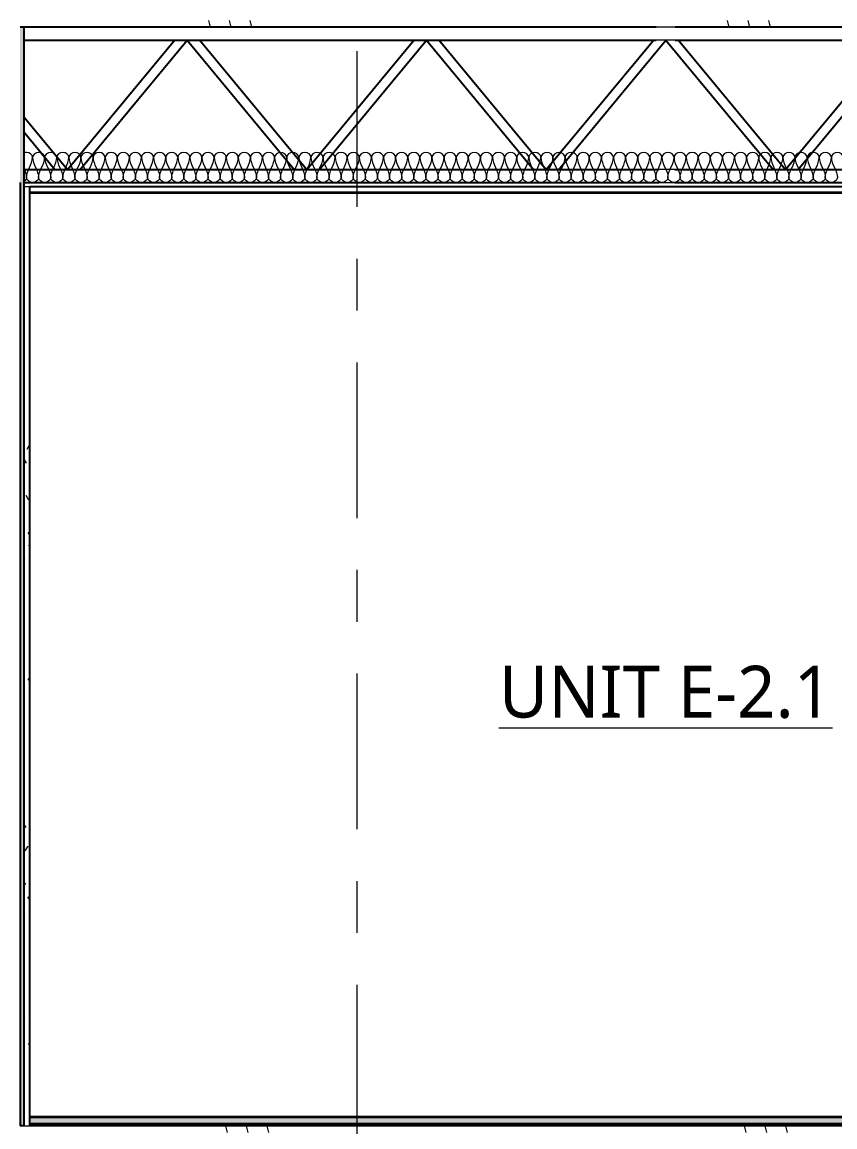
# Model space of a CAD drawing. Header units: inches. Extents: x 6 to 8416, y -388 to 6104.
# Drawn here: x 2265.9 to 2359.9, y 5475.8 to 5603.6 of the extents above; entities that cross this region are included whole.
import ezdxf

# ---------------------------------------------------------------- set-up
doc = ezdxf.new("R2010")
doc.units = ezdxf.units.IN
doc.header["$MEASUREMENT"] = 0
doc.linetypes.add('Center 1_2_', pattern=[42, 24, -6, 6, -6])
doc.linetypes.add('Center 3_8_', pattern=[36, 18, -6, 6, -6])
for name, color, linetype, lineweight in [('A-DETL', 90, 'Continuous', 13), ('A-DETL-GENF', 92, 'Continuous', 13), ('A-FLOR', 192, 'Continuous', 18), ('A-FLOR-LEVL', 51, 'Continuous', 13), ('A-FLOR-MCUT', 51, 'Continuous', 25), ('A-FLOR-PATT', 8, 'Continuous', 35), ('A-ROOM', 32, 'Continuous', 13), ('A-ROOM-IDEN', 2, 'Continuous', 35), ('S-GRID', 1, 'Continuous', 13)]:
    doc.layers.add(name, color=color, linetype=linetype, lineweight=lineweight)
doc.styles.add('Open Sans_2', font='OpenSans-Regular.ttf', dxfattribs={"height": 6})
pattern_1 = [(0, (2370.89, 5497.5), (0, 60), [60, 0, 0, 0]), (284.036, (2411.69, 5509.5), (59.99915, -180.0005), [12.369, -235.017]), (284.036, (2409.29, 5509.5), (59.99915, -180.0005), [12.369, -235.017]), (284.036, (2406.89, 5509.5), (59.99915, -180.0005), [12.369, -235.017]), (284.036, (2375.69, 5521.5), (59.9992, -180.0005), [12.369, -235.017]), (284.036, (2373.29, 5521.5), (59.9992, -180.0005), [12.369, -235.017]), (284.036, (2370.89, 5521.5), (59.9992, -180.0005), [12.369, -235.017]), (284.036, (2393.69, 5533.5), (59.9992, -180.0005), [12.369, -235.017]), (284.036, (2391.29, 5533.5), (59.9992, -180.0005), [12.369, -235.017]), (284.036, (2388.89, 5533.5), (59.9992, -180.0005), [12.369, -235.017]), (284.036, (2411.69, 5545.5), (59.9992, -180.0005), [12.369, -235.017]), (284.036, (2409.29, 5545.5), (59.9992, -180.0005), [12.369, -235.017]), (284.036, (2406.89, 5545.5), (59.9992, -180.0005), [12.369, -235.017]), (284.036, (2375.69, 5557.5), (59.9992, -180.0005), [12.369, -235.017]), (284.036, (2373.29, 5557.5), (59.9992, -180.0005), [12.369, -235.017]), (284.036, (2370.89, 5557.5), (59.9992, -180.0005), [12.369, -235.017]), (0, (2370.89, 5503.5), (0, 60), [60, 0, 0, 0]), (0, (2370.89, 5509.5), (0, 60), [60, 0, 0, 0]), (0, (2370.89, 5515.5), (0, 60), [60, 0, 0, 0]), (0, (2370.89, 5521.5), (0, 60), [60, 0, 0, 0]), (0, (2370.89, 5527.5), (0, 60), [60, 0, 0, 0]), (0, (2370.89, 5533.5), (0, 60), [60, 0, 0, 0]), (0, (2370.89, 5539.5), (0, 60), [60, 0, 0, 0]), (0, (2370.89, 5545.5), (0, 60), [60, 0, 0, 0]), (0, (2370.89, 5551.5), (0, 60), [60, 0, 0, 0])]

# ---------------------------------------------------------------- blocks, each defined once
blk = doc.blocks.new('06 Medium Load Wood Joist-Side-AM - 18_-20155754-WALL SECTION - BACK OF HOUSE')
at = {"layer": 'A-DETL-GENF', "lineweight": 25}
for p, q in [((53.25, 5475.12), (12.79, 5475.12)), ((11.72, 5473.62), (24.14, 5458.62)), ((12.79, 5473.62), (53.25, 5473.62)), ((25.56, 5458.62), (13.14, 5473.62)), ((37.98, 5473.62), (25.56, 5458.62)), ((26.98, 5458.62), (39.41, 5473.62)), ((39.41, 5473.62), (51.83, 5458.62)), ((53.25, 5458.62), (40.83, 5473.62)), ((53.25, 5458.62), (12.76, 5458.62)), ((12.76, 5457.12), (53.25, 5457.12))]:
    blk.add_line(p, q, dxfattribs=at)
blk = doc.blocks.new('06 Medium Load Wood Joist-Side-AM - 18_-20155751-WALL SECTION - BACK OF HOUSE')
at = {"layer": 'A-DETL-GENF', "lineweight": 25}
for p, q in [((10.58, 5475.12), (-29.81, 5475.12)), ((-17.39, 5473.62), (-29.81, 5458.62)), ((-29.81, 5473.62), (10.58, 5473.62)), ((-28.39, 5458.62), (-15.97, 5473.62)), ((-15.97, 5473.62), (-3.55, 5458.62)), ((-2.12, 5458.62), (-14.55, 5473.62)), ((10.3, 5473.62), (-2.12, 5458.62)), ((-0.7, 5458.62), (11.72, 5473.62)), ((10.9, 5458.62), (-29.81, 5458.62)), ((-29.81, 5457.12), (10.9, 5457.12))]:
    blk.add_line(p, q, dxfattribs=at)
blk = doc.blocks.new('06 Medium Load Wood Joist-Side-AM - 18_-V53-WALL SECTION - BACK OF HOUSE')
at = {"layer": 'A-DETL-GENF', "lineweight": 25}
for p, q in [((-66.5, 5475.12), (-70.27, 5475.12)), ((-29.81, 5475.12), (-62.5, 5475.12)), ((-71.34, 5473.62), (-66.5, 5467.78)), ((-70.27, 5473.62), (-66.5, 5473.62)), ((-66.5, 5469.49), (-69.92, 5473.62)), ((-62.5, 5473.62), (-29.81, 5473.62)), ((-45.08, 5473.62), (-57.5, 5458.62)), ((-56.08, 5458.62), (-43.66, 5473.62)), ((-43.66, 5473.62), (-31.23, 5458.62)), ((-29.81, 5458.62), (-42.23, 5473.62)), ((-57.5, 5458.62), (-62.5, 5464.66)), ((-62.5, 5462.95), (-58.92, 5458.62)), ((-66.5, 5458.62), (-70.3, 5458.62)), ((-29.81, 5458.62), (-62.5, 5458.62)), ((-70.3, 5457.12), (-66.5, 5457.12)), ((-62.5, 5457.12), (-29.81, 5457.12))]:
    blk.add_line(p, q, dxfattribs=at)
blk = doc.blocks.new('09 GypsumWallboardTypeX-Section-AM - 5_8_-V83-WALL SECTION - BACK OF HOUSE')
at = {"layer": 'A-DETL-GENF'}
h = blk.add_hatch(dxfattribs=at)
h.set_pattern_fill('FP_25', color=256, style=0, pattern_type=2)
h.set_pattern_definition([(0, (42.242, 5497.5), (7.68, 1.92), [0.6336, -5.126, 0.6336, -5.126, -30.72]), (0, (42.242, 5497.5), (7.68, 1.92), [-11.52, 0.6336, -10.886, 0.6336, -5.126, -13.44]), (0, (42.242, 5497.5), (7.68, 1.92), [-28.8, 0.6336, -3.206, 0.6336, -8.966]), (120, (45.122, 5498.46), (-5.50277, 5.691075), [0.6336, -5.126, 0.6336, -5.126, -30.72]), (120, (45.122, 5498.46), (-5.50277, 5.691075), [-11.52, 0.6336, -10.886, 0.6336, -5.126, -13.44]), (120, (45.122, 5498.46), (-5.50277, 5.691075), [-28.8, 0.6336, -3.206, 0.6336, -8.966]), (240, (46.082, 5502.3), (-2.17723, -7.611075), [0.6336, -5.126, 0.6336, -5.126, -30.72]), (240, (46.082, 5502.3), (-2.17723, -7.611075), [-11.52, 0.6336, -10.886, 0.6336, -5.126, -13.44]), (240, (46.082, 5502.3), (-2.17723, -7.611075), [-28.8, 0.6336, -3.206, 0.6336, -8.966])])
h.paths.add_polyline_path([(-61.875, 5475.875), (-61.875, 5584.5), (-62.5, 5584.5), (-62.5, 5475.875)])
for p, q in [((-61.875, 5584.5), (-62.5, 5584.5)), ((-62.5, 5475.875), (-61.875, 5475.875))]:
    blk.add_line(p, q, dxfattribs=at)
at = {"layer": 'A-DETL-GENF', "lineweight": 25}
blk.add_line((-61.875, 5475.875), (-61.875, 5584.5), dxfattribs=at)
blk = doc.blocks.new('06 Plywood-Wall Sheathing-Section-AM - 1_2_-20171540-WALL SECTION - BACK OF HOUSE')
at = {"layer": 'A-DETL-GENF'}
h = blk.add_hatch(dxfattribs=at)
h.set_pattern_fill('FP_30', color=256, style=0, pattern_type=2)
h.set_pattern_definition([(270, (-63.4, 5730.875), (2, 1e-16), [2, 0, 0, 0]), (270, (-63.4, 5730.875), (2, 1e-16), [-2, 0, 0, 0, 0]), (194.036, (-63, 5729.515), (-6.0000973, -1.9999233), [0.412, -7.834]), (194.036, (-63, 5729.595), (-6.0000973, -1.9999233), [0.412, -7.834]), (194.036, (-63, 5729.675), (-6.0000973, -1.9999233), [0.412, -7.834]), (194.036, (-62.6, 5730.715), (-6.0000973, -1.9999233), [0.412, -7.834]), (194.036, (-62.6, 5730.795), (-6.0000973, -1.9999233), [0.412, -7.834]), (194.036, (-62.6, 5730.875), (-6.0000973, -1.9999233), [0.412, -7.834]), (194.036, (-62.2, 5730.115), (-6.0000973, -1.9999233), [0.412, -7.834]), (194.036, (-62.2, 5730.195), (-6.0000973, -1.9999233), [0.412, -7.834]), (194.036, (-62.2, 5730.275), (-6.0000973, -1.9999233), [0.412, -7.834]), (194.036, (-61.8, 5729.515), (-6.0000973, -1.9999233), [0.412, -7.834]), (194.036, (-61.8, 5729.595), (-6.0000973, -1.9999233), [0.412, -7.834]), (194.036, (-61.8, 5729.675), (-6.0000973, -1.9999233), [0.412, -7.834]), (194.036, (-61.4, 5730.715), (-6.0000973, -1.9999233), [0.412, -7.834]), (194.036, (-61.4, 5730.795), (-6.0000973, -1.9999233), [0.412, -7.834]), (194.036, (-61.4, 5730.875), (-6.0000973, -1.9999233), [0.412, -7.834]), (270, (-63.2, 5730.875), (2, 1e-16), [2, 0, 0, 0]), (270, (-63.2, 5730.875), (2, 1e-16), [-2, 0, 0, 0, 0]), (270, (-63, 5730.875), (2, 1e-16), [2, 0, 0, 0]), (270, (-63, 5730.875), (2, 1e-16), [-2, 0, 0, 0, 0]), (270, (-62.8, 5730.875), (2, 1e-16), [2, 0, 0, 0]), (270, (-62.8, 5730.875), (2, 1e-16), [-2, 0, 0, 0, 0]), (270, (-62.6, 5730.875), (2, 1e-16), [2, 0, 0, 0]), (270, (-62.6, 5730.875), (2, 1e-16), [-2, 0, 0, 0, 0]), (270, (-62.4, 5730.875), (2, 1e-16), [2, 0, 0, 0]), (270, (-62.4, 5730.875), (2, 1e-16), [-2, 0, 0, 0, 0]), (270, (-62.2, 5730.875), (2, 1e-16), [2, 0, 0, 0]), (270, (-62.2, 5730.875), (2, 1e-16), [-2, 0, 0, 0, 0]), (270, (-62, 5730.875), (2, 1e-16), [2, 0, 0, 0]), (270, (-62, 5730.875), (2, 1e-16), [-2, 0, 0, 0, 0]), (270, (-61.8, 5730.875), (2, 1e-16), [2, 0, 0, 0]), (270, (-61.8, 5730.875), (2, 1e-16), [-2, 0, 0, 0, 0]), (270, (-61.6, 5730.875), (2, 1e-16), [2, 0, 0, 0]), (270, (-61.6, 5730.875), (2, 1e-16), [-2, 0, 0, 0, 0])])
h.paths.add_polyline_path([(-62.5, 5603.75), (-62.5, 5730.875), (-63, 5730.875), (-63, 5603.75)])
at = {"layer": 'A-DETL-GENF', "lineweight": 25}
for p, q in [((-62.5, 5730.875), (-63, 5730.875)), ((-62.5, 5603.75), (-62.5, 5730.875)), ((-63, 5712.875), (-63, 5603.75)), ((-62.5, 5603.75), (-63, 5603.75))]:
    blk.add_line(p, q, dxfattribs=at)

msp = doc.modelspace()

# ---------------------------------------------------------------- hatches: boundary and pattern name
at = {"layer": 'A-FLOR-PATT', "lineweight": 13}
h = msp.add_hatch(dxfattribs=at)
h.set_pattern_fill('FP_23', color=256, style=0, pattern_type=2)
h.set_pattern_definition(pattern_1)
h.paths.add_polyline_path([(2381.89750214, 5603), (2388.64750214, 5603), (2388.64750214, 5603.75), (2196.64750214, 5603.75), (2196.64750214, 5603), (2360.12950214, 5603)])
h = msp.add_hatch(dxfattribs=at)
h.set_pattern_fill('FP_21', color=256, style=0, pattern_type=2)
h.set_pattern_definition([(50, (2370.8895, 5497.5), (6.886, -0.6021), [0.72, -7.92]), (355, (2370.8895, 5497.5), (-1.33176, 7.22055), [0.576, -6.336]), (100.451, (2371.4635, 5497.45), (5.55363, 6.6182), [0.6119, -6.731]), (46.184, (2370.8895, 5499.42), (10.24564, -1.58893), [1.08, -11.88]), (96.636, (2371.744, 5499.288), (8.97244, 9.3515), [0.91786, -10.096]), (351.184, (2370.89, 5499.42), (8.9732, 9.3512), [0.864, -9.504]), (21, (2371.8495, 5498.94), (5.73073, -3.865), [0.72, -7.92]), (326, (2371.8495, 5498.94), (2.3358, 6.96088), [0.576, -6.336]), (71.451, (2372.3275, 5498.618), (8.06588, 3.09595), [0.6119, -6.731]), (37.5, (2370.8895, 5497.5), (0.116866, 3.19548), [0.06336, -6.196, 0.06336, -6.369, -6.36]), (37.5, (2370.8895, 5497.5), (0.116866, 3.19548), [-12.691, 0.06336, -6.297]), (7.5, (2370.8895, 5497.5), (2.52543, 3.786025), [0.06336, -3.604, 0.06336, -6.052, -2.424]), (7.5, (2370.8895, 5497.5), (2.52543, 3.786025), [-9.782, 0.06336, -2.361]), (327.5, (2368.7485, 5497.5), (5.12437, -0.216176), [0.06336, -2.337, 0.06336, -7.425, -9.936]), (327.5, (2368.7485, 5497.5), (5.12437, -0.216176), [-9.888, 0.06336, -9.873]), (317.5, (2367.7885, 5497.5), (5.59833, 0.96141), [0.06336, -3.057, 0.06336, -4.909, -7.056]), (317.5, (2367.7885, 5497.5), (5.59833, 0.96141), [-8.093, 0.06336, -6.993])])
h.paths.add_polyline_path([(2383.14750214, 5476.125), (2383.14750214, 5476.875), (2266.77250214, 5476.875), (2266.77250214, 5476.125), (2360.12950214, 5476.125)])
h.paths.add_polyline_path([(2196.64750214, 5476.125), (2261.52250214, 5476.125), (2261.52250214, 5476.875), (2196.64750214, 5476.875)])
h = msp.add_hatch(dxfattribs=at)
h.set_pattern_fill('FP_22', color=256, style=0, pattern_type=2)
h.set_pattern_definition([(0, (2370.8895, 5497.5), (0, 6), []), (90, (2370.8895, 5497.5), (-6, 4e-16), [])])
h.paths.add_polyline_path([(2383.14750214, 5475.875), (2383.14750214, 5476.125), (2266.77250214, 5476.125), (2266.77250214, 5475.875), (2360.12950214, 5475.875)])
h.paths.add_polyline_path([(2196.64750214, 5475.875), (2261.52250214, 5475.875), (2261.52250214, 5476.125), (2196.64750214, 5476.125)])
h = msp.add_hatch(dxfattribs=at)
h.set_pattern_fill('FP_23', color=256, style=0, pattern_type=2)
h.set_pattern_definition(pattern_1)
h.paths.add_polyline_path([(2196.64750214, 5475.125), (2388.64750214, 5475.125), (2388.64750214, 5475.875), (2196.64750214, 5475.875)])

# ---------------------------------------------------------------- linework, layer by layer
at = {"layer": 'A-DETL', "lineweight": 18}
for p, q in [((2341.43635533, 5603), (2339.22338373, 5603)), ((2339.22338373, 5601.5), (2341.43635533, 5601.5)), ((2341.40741361, 5586.5), (2339.55037451, 5586.5)), ((2339.55037451, 5585), (2341.40741361, 5585))]:
    msp.add_line(p, q, dxfattribs=at)
at = {"layer": 'A-DETL'}
msp.add_open_spline([(2267.09750214, 5587.91666667), (2267.09750214, 5588.19165264), (2266.65659305, 5588.58009022), (2266.21568396, 5588.47919734), (2266.13090805, 5588.44357992)], degree=3, knots=[0, 0, 0, 0, 1.4142135624, 1.7815417604, 1.7815417604, 1.7815417604, 1.7815417604], dxfattribs=at)
for points in [[(2268.49750214, 5587.91666667), (2268.49750214, 5588.19165264), (2267.79750214, 5588.80834736), (2267.09750214, 5588.19165264), (2267.09750214, 5587.91666667)], [(2269.89750214, 5587.91666667), (2269.89750214, 5588.19165264), (2269.19750214, 5588.80834736), (2268.49750214, 5588.19165264), (2268.49750214, 5587.91666667)], [(2271.29750214, 5587.91666667), (2271.29750214, 5588.19165264), (2270.59750214, 5588.80834736), (2269.89750214, 5588.19165264), (2269.89750214, 5587.91666667)], [(2272.69750214, 5587.91666667), (2272.69750214, 5588.19165264), (2271.99750214, 5588.80834736), (2271.29750214, 5588.19165264), (2271.29750214, 5587.91666667)], [(2274.09750214, 5587.91666667), (2274.09750214, 5588.19165264), (2273.39750214, 5588.80834736), (2272.69750214, 5588.19165264), (2272.69750214, 5587.91666667)], [(2275.49750214, 5587.91666667), (2275.49750214, 5588.19165264), (2274.79750214, 5588.80834736), (2274.09750214, 5588.19165264), (2274.09750214, 5587.91666667)], [(2276.89750214, 5587.91666667), (2276.89750214, 5588.19165264), (2276.19750214, 5588.80834736), (2275.49750214, 5588.19165264), (2275.49750214, 5587.91666667)], [(2278.29750214, 5587.91666667), (2278.29750214, 5588.19165264), (2277.59750214, 5588.80834736), (2276.89750214, 5588.19165264), (2276.89750214, 5587.91666667)], [(2279.69750214, 5587.91666667), (2279.69750214, 5588.19165264), (2278.99750214, 5588.80834736), (2278.29750214, 5588.19165264), (2278.29750214, 5587.91666667)], [(2281.09750214, 5587.91666667), (2281.09750214, 5588.19165264), (2280.39750214, 5588.80834736), (2279.69750214, 5588.19165264), (2279.69750214, 5587.91666667)], [(2282.49750214, 5587.91666667), (2282.49750214, 5588.19165264), (2281.79750214, 5588.80834736), (2281.09750214, 5588.19165264), (2281.09750214, 5587.91666667)], [(2283.89750214, 5587.91666667), (2283.89750214, 5588.19165264), (2283.19750214, 5588.80834736), (2282.49750214, 5588.19165264), (2282.49750214, 5587.91666667)], [(2285.29750214, 5587.91666667), (2285.29750214, 5588.19165264), (2284.59750214, 5588.80834736), (2283.89750214, 5588.19165264), (2283.89750214, 5587.91666667)], [(2286.69750214, 5587.91666667), (2286.69750214, 5588.19165264), (2285.99750214, 5588.80834736), (2285.29750214, 5588.19165264), (2285.29750214, 5587.91666667)], [(2288.09750214, 5587.91666667), (2288.09750214, 5588.19165264), (2287.39750214, 5588.80834736), (2286.69750214, 5588.19165264), (2286.69750214, 5587.91666667)], [(2289.49750214, 5587.91666667), (2289.49750214, 5588.19165264), (2288.79750214, 5588.80834736), (2288.09750214, 5588.19165264), (2288.09750214, 5587.91666667)], [(2290.89750214, 5587.91666667), (2290.89750214, 5588.19165264), (2290.19750214, 5588.80834736), (2289.49750214, 5588.19165264), (2289.49750214, 5587.91666667)], [(2292.29750214, 5587.91666667), (2292.29750214, 5588.19165264), (2291.59750214, 5588.80834736), (2290.89750214, 5588.19165264), (2290.89750214, 5587.91666667)], [(2293.69750214, 5587.91666667), (2293.69750214, 5588.19165264), (2292.99750214, 5588.80834736), (2292.29750214, 5588.19165264), (2292.29750214, 5587.91666667)], [(2295.09750214, 5587.91666667), (2295.09750214, 5588.19165264), (2294.39750214, 5588.80834736), (2293.69750214, 5588.19165264), (2293.69750214, 5587.91666667)], [(2296.49750214, 5587.91666667), (2296.49750214, 5588.19165264), (2295.79750214, 5588.80834736), (2295.09750214, 5588.19165264), (2295.09750214, 5587.91666667)], [(2297.89750214, 5587.91666667), (2297.89750214, 5588.19165264), (2297.19750214, 5588.80834736), (2296.49750214, 5588.19165264), (2296.49750214, 5587.91666667)], [(2299.29750214, 5587.91666667), (2299.29750214, 5588.19165264), (2298.59750214, 5588.80834736), (2297.89750214, 5588.19165264), (2297.89750214, 5587.91666667)], [(2300.69750214, 5587.91666667), (2300.69750214, 5588.19165264), (2299.99750214, 5588.80834736), (2299.29750214, 5588.19165264), (2299.29750214, 5587.91666667)], [(2302.09750214, 5587.91666667), (2302.09750214, 5588.19165264), (2301.39750214, 5588.80834736), (2300.69750214, 5588.19165264), (2300.69750214, 5587.91666667)], [(2303.49750214, 5587.91666667), (2303.49750214, 5588.19165264), (2302.79750214, 5588.80834736), (2302.09750214, 5588.19165264), (2302.09750214, 5587.91666667)], [(2304.89750214, 5587.91666667), (2304.89750214, 5588.19165264), (2304.19750214, 5588.80834736), (2303.49750214, 5588.19165264), (2303.49750214, 5587.91666667)], [(2306.29750214, 5587.91666667), (2306.29750214, 5588.19165264), (2305.59750214, 5588.80834736), (2304.89750214, 5588.19165264), (2304.89750214, 5587.91666667)], [(2307.69750214, 5587.91666667), (2307.69750214, 5588.19165264), (2306.99750214, 5588.80834736), (2306.29750214, 5588.19165264), (2306.29750214, 5587.91666667)], [(2309.09750214, 5587.91666667), (2309.09750214, 5588.19165264), (2308.39750214, 5588.80834736), (2307.69750214, 5588.19165264), (2307.69750214, 5587.91666667)], [(2310.49750214, 5587.91666667), (2310.49750214, 5588.19165264), (2309.79750214, 5588.80834736), (2309.09750214, 5588.19165264), (2309.09750214, 5587.91666667)], [(2311.89750214, 5587.91666667), (2311.89750214, 5588.19165264), (2311.19750214, 5588.80834736), (2310.49750214, 5588.19165264), (2310.49750214, 5587.91666667)], [(2313.29750214, 5587.91666667), (2313.29750214, 5588.19165264), (2312.59750214, 5588.80834736), (2311.89750214, 5588.19165264), (2311.89750214, 5587.91666667)], [(2314.69750214, 5587.91666667), (2314.69750214, 5588.19165264), (2313.99750214, 5588.80834736), (2313.29750214, 5588.19165264), (2313.29750214, 5587.91666667)], [(2316.09750214, 5587.91666667), (2316.09750214, 5588.19165264), (2315.39750214, 5588.80834736), (2314.69750214, 5588.19165264), (2314.69750214, 5587.91666667)], [(2317.49750214, 5587.91666667), (2317.49750214, 5588.19165264), (2316.79750214, 5588.80834736), (2316.09750214, 5588.19165264), (2316.09750214, 5587.91666667)], [(2318.89750214, 5587.91666667), (2318.89750214, 5588.19165264), (2318.19750214, 5588.80834736), (2317.49750214, 5588.19165264), (2317.49750214, 5587.91666667)], [(2320.29750214, 5587.91666667), (2320.29750214, 5588.19165264), (2319.59750214, 5588.80834736), (2318.89750214, 5588.19165264), (2318.89750214, 5587.91666667)], [(2321.69750214, 5587.91666667), (2321.69750214, 5588.19165264), (2320.99750214, 5588.80834736), (2320.29750214, 5588.19165264), (2320.29750214, 5587.91666667)], [(2323.09750214, 5587.91666667), (2323.09750214, 5588.19165264), (2322.39750214, 5588.80834736), (2321.69750214, 5588.19165264), (2321.69750214, 5587.91666667)], [(2324.49750214, 5587.91666667), (2324.49750214, 5588.19165264), (2323.79750214, 5588.80834736), (2323.09750214, 5588.19165264), (2323.09750214, 5587.91666667)], [(2325.89750214, 5587.91666667), (2325.89750214, 5588.19165264), (2325.19750214, 5588.80834736), (2324.49750214, 5588.19165264), (2324.49750214, 5587.91666667)], [(2327.29750214, 5587.91666667), (2327.29750214, 5588.19165264), (2326.59750214, 5588.80834736), (2325.89750214, 5588.19165264), (2325.89750214, 5587.91666667)], [(2328.69750214, 5587.91666667), (2328.69750214, 5588.19165264), (2327.99750214, 5588.80834736), (2327.29750214, 5588.19165264), (2327.29750214, 5587.91666667)], [(2330.09750214, 5587.91666667), (2330.09750214, 5588.19165264), (2329.39750214, 5588.80834736), (2328.69750214, 5588.19165264), (2328.69750214, 5587.91666667)], [(2331.49750214, 5587.91666667), (2331.49750214, 5588.19165264), (2330.79750214, 5588.80834736), (2330.09750214, 5588.19165264), (2330.09750214, 5587.91666667)], [(2332.89750214, 5587.91666667), (2332.89750214, 5588.19165264), (2332.19750214, 5588.80834736), (2331.49750214, 5588.19165264), (2331.49750214, 5587.91666667)], [(2334.29750214, 5587.91666667), (2334.29750214, 5588.19165264), (2333.59750214, 5588.80834736), (2332.89750214, 5588.19165264), (2332.89750214, 5587.91666667)], [(2335.69750214, 5587.91666667), (2335.69750214, 5588.19165264), (2334.99750214, 5588.80834736), (2334.29750214, 5588.19165264), (2334.29750214, 5587.91666667)], [(2337.09750214, 5587.91666667), (2337.09750214, 5588.19165264), (2336.39750214, 5588.80834736), (2335.69750214, 5588.19165264), (2335.69750214, 5587.91666667)], [(2338.49750214, 5587.91666667), (2338.49750214, 5588.19165264), (2337.79750214, 5588.80834736), (2337.09750214, 5588.19165264), (2337.09750214, 5587.91666667)], [(2339.89750214, 5587.91666667), (2339.89750214, 5588.19165264), (2339.19750214, 5588.80834736), (2338.49750214, 5588.19165264), (2338.49750214, 5587.91666667)], [(2341.29750214, 5587.91666667), (2341.29750214, 5588.19165264), (2340.59750214, 5588.80834736), (2339.89750214, 5588.19165264), (2339.89750214, 5587.91666667)], [(2342.69750214, 5587.91666667), (2342.69750214, 5588.19165264), (2341.99750214, 5588.80834736), (2341.29750214, 5588.19165264), (2341.29750214, 5587.91666667)], [(2344.09750214, 5587.91666667), (2344.09750214, 5588.19165264), (2343.39750214, 5588.80834736), (2342.69750214, 5588.19165264), (2342.69750214, 5587.91666667)], [(2345.49750214, 5587.91666667), (2345.49750214, 5588.19165264), (2344.79750214, 5588.80834736), (2344.09750214, 5588.19165264), (2344.09750214, 5587.91666667)], [(2346.89750214, 5587.91666667), (2346.89750214, 5588.19165264), (2346.19750214, 5588.80834736), (2345.49750214, 5588.19165264), (2345.49750214, 5587.91666667)], [(2348.29750214, 5587.91666667), (2348.29750214, 5588.19165264), (2347.59750214, 5588.80834736), (2346.89750214, 5588.19165264), (2346.89750214, 5587.91666667)], [(2349.69750214, 5587.91666667), (2349.69750214, 5588.19165264), (2348.99750214, 5588.80834736), (2348.29750214, 5588.19165264), (2348.29750214, 5587.91666667)], [(2351.09750214, 5587.91666667), (2351.09750214, 5588.19165264), (2350.39750214, 5588.80834736), (2349.69750214, 5588.19165264), (2349.69750214, 5587.91666667)], [(2352.49750214, 5587.91666667), (2352.49750214, 5588.19165264), (2351.79750214, 5588.80834736), (2351.09750214, 5588.19165264), (2351.09750214, 5587.91666667)], [(2353.89750214, 5587.91666667), (2353.89750214, 5588.19165264), (2353.19750214, 5588.80834736), (2352.49750214, 5588.19165264), (2352.49750214, 5587.91666667)], [(2355.29750214, 5587.91666667), (2355.29750214, 5588.19165264), (2354.59750214, 5588.80834736), (2353.89750214, 5588.19165264), (2353.89750214, 5587.91666667)], [(2356.69750214, 5587.91666667), (2356.69750214, 5588.19165264), (2355.99750214, 5588.80834736), (2355.29750214, 5588.19165264), (2355.29750214, 5587.91666667)], [(2358.09750214, 5587.91666667), (2358.09750214, 5588.19165264), (2357.39750214, 5588.80834736), (2356.69750214, 5588.19165264), (2356.69750214, 5587.91666667)], [(2359.49750214, 5587.91666667), (2359.49750214, 5588.19165264), (2358.79750214, 5588.80834736), (2358.09750214, 5588.19165264), (2358.09750214, 5587.91666667)], [(2360.89750214, 5587.91666667), (2360.89750214, 5588.19165264), (2360.19750214, 5588.80834736), (2359.49750214, 5588.19165264), (2359.49750214, 5587.91666667)], [(2266.39750214, 5585.58333333), (2266.39750214, 5586.38504832), (2267.09750214, 5587.11495168), (2267.09750214, 5587.91666667)], [(2267.09750214, 5587.91666667), (2267.09750214, 5587.11495168), (2267.79750214, 5586.38504832), (2267.79750214, 5585.58333333)], [(2267.79750214, 5585.58333333), (2267.79750214, 5586.38504832), (2268.49750214, 5587.11495168), (2268.49750214, 5587.91666667)], [(2268.49750214, 5587.91666667), (2268.49750214, 5587.11495168), (2269.19750214, 5586.38504832), (2269.19750214, 5585.58333333)], [(2269.19750214, 5585.58333333), (2269.19750214, 5586.38504832), (2269.89750214, 5587.11495168), (2269.89750214, 5587.91666667)], [(2269.89750214, 5587.91666667), (2269.89750214, 5587.11495168), (2270.59750214, 5586.38504832), (2270.59750214, 5585.58333333)], [(2270.59750214, 5585.58333333), (2270.59750214, 5586.38504832), (2271.29750214, 5587.11495168), (2271.29750214, 5587.91666667)], [(2271.29750214, 5587.91666667), (2271.29750214, 5587.11495168), (2271.99750214, 5586.38504832), (2271.99750214, 5585.58333333)], [(2271.99750214, 5585.58333333), (2271.99750214, 5586.38504832), (2272.69750214, 5587.11495168), (2272.69750214, 5587.91666667)], [(2272.69750214, 5587.91666667), (2272.69750214, 5587.11495168), (2273.39750214, 5586.38504832), (2273.39750214, 5585.58333333)], [(2273.39750214, 5585.58333333), (2273.39750214, 5586.38504832), (2274.09750214, 5587.11495168), (2274.09750214, 5587.91666667)], [(2274.09750214, 5587.91666667), (2274.09750214, 5587.11495168), (2274.79750214, 5586.38504832), (2274.79750214, 5585.58333333)], [(2274.79750214, 5585.58333333), (2274.79750214, 5586.38504832), (2275.49750214, 5587.11495168), (2275.49750214, 5587.91666667)], [(2275.49750214, 5587.91666667), (2275.49750214, 5587.11495168), (2276.19750214, 5586.38504832), (2276.19750214, 5585.58333333)], [(2276.19750214, 5585.58333333), (2276.19750214, 5586.38504832), (2276.89750214, 5587.11495168), (2276.89750214, 5587.91666667)], [(2276.89750214, 5587.91666667), (2276.89750214, 5587.11495168), (2277.59750214, 5586.38504832), (2277.59750214, 5585.58333333)], [(2277.59750214, 5585.58333333), (2277.59750214, 5586.38504832), (2278.29750214, 5587.11495168), (2278.29750214, 5587.91666667)], [(2278.29750214, 5587.91666667), (2278.29750214, 5587.11495168), (2278.99750214, 5586.38504832), (2278.99750214, 5585.58333333)], [(2278.99750214, 5585.58333333), (2278.99750214, 5586.38504832), (2279.69750214, 5587.11495168), (2279.69750214, 5587.91666667)], [(2279.69750214, 5587.91666667), (2279.69750214, 5587.11495168), (2280.39750214, 5586.38504832), (2280.39750214, 5585.58333333)], [(2280.39750214, 5585.58333333), (2280.39750214, 5586.38504832), (2281.09750214, 5587.11495168), (2281.09750214, 5587.91666667)], [(2281.09750214, 5587.91666667), (2281.09750214, 5587.11495168), (2281.79750214, 5586.38504832), (2281.79750214, 5585.58333333)], [(2281.79750214, 5585.58333333), (2281.79750214, 5586.38504832), (2282.49750214, 5587.11495168), (2282.49750214, 5587.91666667)], [(2282.49750214, 5587.91666667), (2282.49750214, 5587.11495168), (2283.19750214, 5586.38504832), (2283.19750214, 5585.58333333)], [(2283.19750214, 5585.58333333), (2283.19750214, 5586.38504832), (2283.89750214, 5587.11495168), (2283.89750214, 5587.91666667)], [(2283.89750214, 5587.91666667), (2283.89750214, 5587.11495168), (2284.59750214, 5586.38504832), (2284.59750214, 5585.58333333)], [(2284.59750214, 5585.58333333), (2284.59750214, 5586.38504832), (2285.29750214, 5587.11495168), (2285.29750214, 5587.91666667)], [(2285.29750214, 5587.91666667), (2285.29750214, 5587.11495168), (2285.99750214, 5586.38504832), (2285.99750214, 5585.58333333)], [(2285.99750214, 5585.58333333), (2285.99750214, 5586.38504832), (2286.69750214, 5587.11495168), (2286.69750214, 5587.91666667)], [(2286.69750214, 5587.91666667), (2286.69750214, 5587.11495168), (2287.39750214, 5586.38504832), (2287.39750214, 5585.58333333)], [(2287.39750214, 5585.58333333), (2287.39750214, 5586.38504832), (2288.09750214, 5587.11495168), (2288.09750214, 5587.91666667)], [(2288.09750214, 5587.91666667), (2288.09750214, 5587.11495168), (2288.79750214, 5586.38504832), (2288.79750214, 5585.58333333)], [(2288.79750214, 5585.58333333), (2288.79750214, 5586.38504832), (2289.49750214, 5587.11495168), (2289.49750214, 5587.91666667)], [(2289.49750214, 5587.91666667), (2289.49750214, 5587.11495168), (2290.19750214, 5586.38504832), (2290.19750214, 5585.58333333)], [(2290.19750214, 5585.58333333), (2290.19750214, 5586.38504832), (2290.89750214, 5587.11495168), (2290.89750214, 5587.91666667)], [(2290.89750214, 5587.91666667), (2290.89750214, 5587.11495168), (2291.59750214, 5586.38504832), (2291.59750214, 5585.58333333)], [(2291.59750214, 5585.58333333), (2291.59750214, 5586.38504832), (2292.29750214, 5587.11495168), (2292.29750214, 5587.91666667)], [(2292.29750214, 5587.91666667), (2292.29750214, 5587.11495168), (2292.99750214, 5586.38504832), (2292.99750214, 5585.58333333)], [(2292.99750214, 5585.58333333), (2292.99750214, 5586.38504832), (2293.69750214, 5587.11495168), (2293.69750214, 5587.91666667)], [(2293.69750214, 5587.91666667), (2293.69750214, 5587.11495168), (2294.39750214, 5586.38504832), (2294.39750214, 5585.58333333)], [(2294.39750214, 5585.58333333), (2294.39750214, 5586.38504832), (2295.09750214, 5587.11495168), (2295.09750214, 5587.91666667)], [(2295.09750214, 5587.91666667), (2295.09750214, 5587.11495168), (2295.79750214, 5586.38504832), (2295.79750214, 5585.58333333)], [(2295.79750214, 5585.58333333), (2295.79750214, 5586.38504832), (2296.49750214, 5587.11495168), (2296.49750214, 5587.91666667)], [(2296.49750214, 5587.91666667), (2296.49750214, 5587.11495168), (2297.19750214, 5586.38504832), (2297.19750214, 5585.58333333)], [(2297.19750214, 5585.58333333), (2297.19750214, 5586.38504832), (2297.89750214, 5587.11495168), (2297.89750214, 5587.91666667)], [(2297.89750214, 5587.91666667), (2297.89750214, 5587.11495168), (2298.59750214, 5586.38504832), (2298.59750214, 5585.58333333)], [(2298.59750214, 5585.58333333), (2298.59750214, 5586.38504832), (2299.29750214, 5587.11495168), (2299.29750214, 5587.91666667)], [(2299.29750214, 5587.91666667), (2299.29750214, 5587.11495168), (2299.99750214, 5586.38504832), (2299.99750214, 5585.58333333)], [(2299.99750214, 5585.58333333), (2299.99750214, 5586.38504832), (2300.69750214, 5587.11495168), (2300.69750214, 5587.91666667)], [(2300.69750214, 5587.91666667), (2300.69750214, 5587.11495168), (2301.39750214, 5586.38504832), (2301.39750214, 5585.58333333)], [(2301.39750214, 5585.58333333), (2301.39750214, 5586.38504832), (2302.09750214, 5587.11495168), (2302.09750214, 5587.91666667)], [(2302.09750214, 5587.91666667), (2302.09750214, 5587.11495168), (2302.79750214, 5586.38504832), (2302.79750214, 5585.58333333)], [(2302.79750214, 5585.58333333), (2302.79750214, 5586.38504832), (2303.49750214, 5587.11495168), (2303.49750214, 5587.91666667)], [(2303.49750214, 5587.91666667), (2303.49750214, 5587.11495168), (2304.19750214, 5586.38504832), (2304.19750214, 5585.58333333)], [(2304.19750214, 5585.58333333), (2304.19750214, 5586.38504832), (2304.89750214, 5587.11495168), (2304.89750214, 5587.91666667)], [(2304.89750214, 5587.91666667), (2304.89750214, 5587.11495168), (2305.59750214, 5586.38504832), (2305.59750214, 5585.58333333)], [(2305.59750214, 5585.58333333), (2305.59750214, 5586.38504832), (2306.29750214, 5587.11495168), (2306.29750214, 5587.91666667)], [(2306.29750214, 5587.91666667), (2306.29750214, 5587.11495168), (2306.99750214, 5586.38504832), (2306.99750214, 5585.58333333)], [(2306.99750214, 5585.58333333), (2306.99750214, 5586.38504832), (2307.69750214, 5587.11495168), (2307.69750214, 5587.91666667)], [(2307.69750214, 5587.91666667), (2307.69750214, 5587.11495168), (2308.39750214, 5586.38504832), (2308.39750214, 5585.58333333)], [(2308.39750214, 5585.58333333), (2308.39750214, 5586.38504832), (2309.09750214, 5587.11495168), (2309.09750214, 5587.91666667)], [(2309.09750214, 5587.91666667), (2309.09750214, 5587.11495168), (2309.79750214, 5586.38504832), (2309.79750214, 5585.58333333)], [(2309.79750214, 5585.58333333), (2309.79750214, 5586.38504832), (2310.49750214, 5587.11495168), (2310.49750214, 5587.91666667)], [(2310.49750214, 5587.91666667), (2310.49750214, 5587.11495168), (2311.19750214, 5586.38504832), (2311.19750214, 5585.58333333)], [(2311.19750214, 5585.58333333), (2311.19750214, 5586.38504832), (2311.89750214, 5587.11495168), (2311.89750214, 5587.91666667)], [(2311.89750214, 5587.91666667), (2311.89750214, 5587.11495168), (2312.59750214, 5586.38504832), (2312.59750214, 5585.58333333)], [(2312.59750214, 5585.58333333), (2312.59750214, 5586.38504832), (2313.29750214, 5587.11495168), (2313.29750214, 5587.91666667)], [(2313.29750214, 5587.91666667), (2313.29750214, 5587.11495168), (2313.99750214, 5586.38504832), (2313.99750214, 5585.58333333)], [(2313.99750214, 5585.58333333), (2313.99750214, 5586.38504832), (2314.69750214, 5587.11495168), (2314.69750214, 5587.91666667)], [(2314.69750214, 5587.91666667), (2314.69750214, 5587.11495168), (2315.39750214, 5586.38504832), (2315.39750214, 5585.58333333)], [(2315.39750214, 5585.58333333), (2315.39750214, 5586.38504832), (2316.09750214, 5587.11495168), (2316.09750214, 5587.91666667)], [(2316.09750214, 5587.91666667), (2316.09750214, 5587.11495168), (2316.79750214, 5586.38504832), (2316.79750214, 5585.58333333)], [(2316.79750214, 5585.58333333), (2316.79750214, 5586.38504832), (2317.49750214, 5587.11495168), (2317.49750214, 5587.91666667)], [(2317.49750214, 5587.91666667), (2317.49750214, 5587.11495168), (2318.19750214, 5586.38504832), (2318.19750214, 5585.58333333)], [(2318.19750214, 5585.58333333), (2318.19750214, 5586.38504832), (2318.89750214, 5587.11495168), (2318.89750214, 5587.91666667)], [(2318.89750214, 5587.91666667), (2318.89750214, 5587.11495168), (2319.59750214, 5586.38504832), (2319.59750214, 5585.58333333)], [(2319.59750214, 5585.58333333), (2319.59750214, 5586.38504832), (2320.29750214, 5587.11495168), (2320.29750214, 5587.91666667)], [(2320.29750214, 5587.91666667), (2320.29750214, 5587.11495168), (2320.99750214, 5586.38504832), (2320.99750214, 5585.58333333)], [(2320.99750214, 5585.58333333), (2320.99750214, 5586.38504832), (2321.69750214, 5587.11495168), (2321.69750214, 5587.91666667)], [(2321.69750214, 5587.91666667), (2321.69750214, 5587.11495168), (2322.39750214, 5586.38504832), (2322.39750214, 5585.58333333)], [(2322.39750214, 5585.58333333), (2322.39750214, 5586.38504832), (2323.09750214, 5587.11495168), (2323.09750214, 5587.91666667)], [(2323.09750214, 5587.91666667), (2323.09750214, 5587.11495168), (2323.79750214, 5586.38504832), (2323.79750214, 5585.58333333)], [(2323.79750214, 5585.58333333), (2323.79750214, 5586.38504832), (2324.49750214, 5587.11495168), (2324.49750214, 5587.91666667)], [(2324.49750214, 5587.91666667), (2324.49750214, 5587.11495168), (2325.19750214, 5586.38504832), (2325.19750214, 5585.58333333)], [(2325.19750214, 5585.58333333), (2325.19750214, 5586.38504832), (2325.89750214, 5587.11495168), (2325.89750214, 5587.91666667)], [(2325.89750214, 5587.91666667), (2325.89750214, 5587.11495168), (2326.59750214, 5586.38504832), (2326.59750214, 5585.58333333)], [(2326.59750214, 5585.58333333), (2326.59750214, 5586.38504832), (2327.29750214, 5587.11495168), (2327.29750214, 5587.91666667)], [(2327.29750214, 5587.91666667), (2327.29750214, 5587.11495168), (2327.99750214, 5586.38504832), (2327.99750214, 5585.58333333)], [(2327.99750214, 5585.58333333), (2327.99750214, 5586.38504832), (2328.69750214, 5587.11495168), (2328.69750214, 5587.91666667)], [(2328.69750214, 5587.91666667), (2328.69750214, 5587.11495168), (2329.39750214, 5586.38504832), (2329.39750214, 5585.58333333)], [(2329.39750214, 5585.58333333), (2329.39750214, 5586.38504832), (2330.09750214, 5587.11495168), (2330.09750214, 5587.91666667)], [(2330.09750214, 5587.91666667), (2330.09750214, 5587.11495168), (2330.79750214, 5586.38504832), (2330.79750214, 5585.58333333)], [(2330.79750214, 5585.58333333), (2330.79750214, 5586.38504832), (2331.49750214, 5587.11495168), (2331.49750214, 5587.91666667)], [(2331.49750214, 5587.91666667), (2331.49750214, 5587.11495168), (2332.19750214, 5586.38504832), (2332.19750214, 5585.58333333)], [(2332.19750214, 5585.58333333), (2332.19750214, 5586.38504832), (2332.89750214, 5587.11495168), (2332.89750214, 5587.91666667)], [(2332.89750214, 5587.91666667), (2332.89750214, 5587.11495168), (2333.59750214, 5586.38504832), (2333.59750214, 5585.58333333)], [(2333.59750214, 5585.58333333), (2333.59750214, 5586.38504832), (2334.29750214, 5587.11495168), (2334.29750214, 5587.91666667)], [(2334.29750214, 5587.91666667), (2334.29750214, 5587.11495168), (2334.99750214, 5586.38504832), (2334.99750214, 5585.58333333)], [(2334.99750214, 5585.58333333), (2334.99750214, 5586.38504832), (2335.69750214, 5587.11495168), (2335.69750214, 5587.91666667)], [(2335.69750214, 5587.91666667), (2335.69750214, 5587.11495168), (2336.39750214, 5586.38504832), (2336.39750214, 5585.58333333)], [(2336.39750214, 5585.58333333), (2336.39750214, 5586.38504832), (2337.09750214, 5587.11495168), (2337.09750214, 5587.91666667)], [(2337.09750214, 5587.91666667), (2337.09750214, 5587.11495168), (2337.79750214, 5586.38504832), (2337.79750214, 5585.58333333)], [(2337.79750214, 5585.58333333), (2337.79750214, 5586.38504832), (2338.49750214, 5587.11495168), (2338.49750214, 5587.91666667)], [(2338.49750214, 5587.91666667), (2338.49750214, 5587.11495168), (2339.19750214, 5586.38504832), (2339.19750214, 5585.58333333)], [(2339.19750214, 5585.58333333), (2339.19750214, 5586.38504832), (2339.89750214, 5587.11495168), (2339.89750214, 5587.91666667)], [(2339.89750214, 5587.91666667), (2339.89750214, 5587.11495168), (2340.59750214, 5586.38504832), (2340.59750214, 5585.58333333)], [(2340.59750214, 5585.58333333), (2340.59750214, 5586.38504832), (2341.29750214, 5587.11495168), (2341.29750214, 5587.91666667)], [(2341.29750214, 5587.91666667), (2341.29750214, 5587.11495168), (2341.99750214, 5586.38504832), (2341.99750214, 5585.58333333)], [(2341.99750214, 5585.58333333), (2341.99750214, 5586.38504832), (2342.69750214, 5587.11495168), (2342.69750214, 5587.91666667)], [(2342.69750214, 5587.91666667), (2342.69750214, 5587.11495168), (2343.39750214, 5586.38504832), (2343.39750214, 5585.58333333)], [(2343.39750214, 5585.58333333), (2343.39750214, 5586.38504832), (2344.09750214, 5587.11495168), (2344.09750214, 5587.91666667)], [(2344.09750214, 5587.91666667), (2344.09750214, 5587.11495168), (2344.79750214, 5586.38504832), (2344.79750214, 5585.58333333)], [(2344.79750214, 5585.58333333), (2344.79750214, 5586.38504832), (2345.49750214, 5587.11495168), (2345.49750214, 5587.91666667)], [(2345.49750214, 5587.91666667), (2345.49750214, 5587.11495168), (2346.19750214, 5586.38504832), (2346.19750214, 5585.58333333)], [(2346.19750214, 5585.58333333), (2346.19750214, 5586.38504832), (2346.89750214, 5587.11495168), (2346.89750214, 5587.91666667)], [(2346.89750214, 5587.91666667), (2346.89750214, 5587.11495168), (2347.59750214, 5586.38504832), (2347.59750214, 5585.58333333)], [(2347.59750214, 5585.58333333), (2347.59750214, 5586.38504832), (2348.29750214, 5587.11495168), (2348.29750214, 5587.91666667)], [(2348.29750214, 5587.91666667), (2348.29750214, 5587.11495168), (2348.99750214, 5586.38504832), (2348.99750214, 5585.58333333)], [(2348.99750214, 5585.58333333), (2348.99750214, 5586.38504832), (2349.69750214, 5587.11495168), (2349.69750214, 5587.91666667)], [(2349.69750214, 5587.91666667), (2349.69750214, 5587.11495168), (2350.39750214, 5586.38504832), (2350.39750214, 5585.58333333)], [(2350.39750214, 5585.58333333), (2350.39750214, 5586.38504832), (2351.09750214, 5587.11495168), (2351.09750214, 5587.91666667)], [(2351.09750214, 5587.91666667), (2351.09750214, 5587.11495168), (2351.79750214, 5586.38504832), (2351.79750214, 5585.58333333)], [(2351.79750214, 5585.58333333), (2351.79750214, 5586.38504832), (2352.49750214, 5587.11495168), (2352.49750214, 5587.91666667)], [(2352.49750214, 5587.91666667), (2352.49750214, 5587.11495168), (2353.19750214, 5586.38504832), (2353.19750214, 5585.58333333)], [(2353.19750214, 5585.58333333), (2353.19750214, 5586.38504832), (2353.89750214, 5587.11495168), (2353.89750214, 5587.91666667)], [(2353.89750214, 5587.91666667), (2353.89750214, 5587.11495168), (2354.59750214, 5586.38504832), (2354.59750214, 5585.58333333)], [(2354.59750214, 5585.58333333), (2354.59750214, 5586.38504832), (2355.29750214, 5587.11495168), (2355.29750214, 5587.91666667)], [(2355.29750214, 5587.91666667), (2355.29750214, 5587.11495168), (2355.99750214, 5586.38504832), (2355.99750214, 5585.58333333)], [(2355.99750214, 5585.58333333), (2355.99750214, 5586.38504832), (2356.69750214, 5587.11495168), (2356.69750214, 5587.91666667)], [(2356.69750214, 5587.91666667), (2356.69750214, 5587.11495168), (2357.39750214, 5586.38504832), (2357.39750214, 5585.58333333)], [(2357.39750214, 5585.58333333), (2357.39750214, 5586.38504832), (2358.09750214, 5587.11495168), (2358.09750214, 5587.91666667)], [(2358.09750214, 5587.91666667), (2358.09750214, 5587.11495168), (2358.79750214, 5586.38504832), (2358.79750214, 5585.58333333)], [(2358.79750214, 5585.58333333), (2358.79750214, 5586.38504832), (2359.49750214, 5587.11495168), (2359.49750214, 5587.91666667)], [(2359.49750214, 5587.91666667), (2359.49750214, 5587.11495168), (2360.19750214, 5586.38504832), (2360.19750214, 5585.58333333)], [(2266.14999395, 5586.52264295), (2266.28488591, 5586.21491425), (2266.39750214, 5585.90490033), (2266.39750214, 5585.58333333)], [(2266.39750214, 5585.58333333), (2266.39750214, 5585.43691223), (2266.29826956, 5585.28103245), (2266.15264252, 5585.16728043)], [(2267.79750214, 5585.58333333), (2267.79750214, 5585.30834736), (2267.09750214, 5584.69165264), (2266.39750214, 5585.30834736), (2266.39750214, 5585.58333333)], [(2269.19750214, 5585.58333333), (2269.19750214, 5585.30834736), (2268.49750214, 5584.69165264), (2267.79750214, 5585.30834736), (2267.79750214, 5585.58333333)], [(2270.59750214, 5585.58333333), (2270.59750214, 5585.30834736), (2269.89750214, 5584.69165264), (2269.19750214, 5585.30834736), (2269.19750214, 5585.58333333)], [(2271.99750214, 5585.58333333), (2271.99750214, 5585.30834736), (2271.29750214, 5584.69165264), (2270.59750214, 5585.30834736), (2270.59750214, 5585.58333333)], [(2273.39750214, 5585.58333333), (2273.39750214, 5585.30834736), (2272.69750214, 5584.69165264), (2271.99750214, 5585.30834736), (2271.99750214, 5585.58333333)], [(2274.79750214, 5585.58333333), (2274.79750214, 5585.30834736), (2274.09750214, 5584.69165264), (2273.39750214, 5585.30834736), (2273.39750214, 5585.58333333)], [(2276.19750214, 5585.58333333), (2276.19750214, 5585.30834736), (2275.49750214, 5584.69165264), (2274.79750214, 5585.30834736), (2274.79750214, 5585.58333333)], [(2277.59750214, 5585.58333333), (2277.59750214, 5585.30834736), (2276.89750214, 5584.69165264), (2276.19750214, 5585.30834736), (2276.19750214, 5585.58333333)], [(2278.99750214, 5585.58333333), (2278.99750214, 5585.30834736), (2278.29750214, 5584.69165264), (2277.59750214, 5585.30834736), (2277.59750214, 5585.58333333)], [(2280.39750214, 5585.58333333), (2280.39750214, 5585.30834736), (2279.69750214, 5584.69165264), (2278.99750214, 5585.30834736), (2278.99750214, 5585.58333333)], [(2281.79750214, 5585.58333333), (2281.79750214, 5585.30834736), (2281.09750214, 5584.69165264), (2280.39750214, 5585.30834736), (2280.39750214, 5585.58333333)], [(2283.19750214, 5585.58333333), (2283.19750214, 5585.30834736), (2282.49750214, 5584.69165264), (2281.79750214, 5585.30834736), (2281.79750214, 5585.58333333)], [(2284.59750214, 5585.58333333), (2284.59750214, 5585.30834736), (2283.89750214, 5584.69165264), (2283.19750214, 5585.30834736), (2283.19750214, 5585.58333333)], [(2285.99750214, 5585.58333333), (2285.99750214, 5585.30834736), (2285.29750214, 5584.69165264), (2284.59750214, 5585.30834736), (2284.59750214, 5585.58333333)], [(2287.39750214, 5585.58333333), (2287.39750214, 5585.30834736), (2286.69750214, 5584.69165264), (2285.99750214, 5585.30834736), (2285.99750214, 5585.58333333)], [(2288.79750214, 5585.58333333), (2288.79750214, 5585.30834736), (2288.09750214, 5584.69165264), (2287.39750214, 5585.30834736), (2287.39750214, 5585.58333333)], [(2290.19750214, 5585.58333333), (2290.19750214, 5585.30834736), (2289.49750214, 5584.69165264), (2288.79750214, 5585.30834736), (2288.79750214, 5585.58333333)], [(2291.59750214, 5585.58333333), (2291.59750214, 5585.30834736), (2290.89750214, 5584.69165264), (2290.19750214, 5585.30834736), (2290.19750214, 5585.58333333)], [(2292.99750214, 5585.58333333), (2292.99750214, 5585.30834736), (2292.29750214, 5584.69165264), (2291.59750214, 5585.30834736), (2291.59750214, 5585.58333333)], [(2294.39750214, 5585.58333333), (2294.39750214, 5585.30834736), (2293.69750214, 5584.69165264), (2292.99750214, 5585.30834736), (2292.99750214, 5585.58333333)], [(2295.79750214, 5585.58333333), (2295.79750214, 5585.30834736), (2295.09750214, 5584.69165264), (2294.39750214, 5585.30834736), (2294.39750214, 5585.58333333)], [(2297.19750214, 5585.58333333), (2297.19750214, 5585.30834736), (2296.49750214, 5584.69165264), (2295.79750214, 5585.30834736), (2295.79750214, 5585.58333333)], [(2298.59750214, 5585.58333333), (2298.59750214, 5585.30834736), (2297.89750214, 5584.69165264), (2297.19750214, 5585.30834736), (2297.19750214, 5585.58333333)], [(2299.99750214, 5585.58333333), (2299.99750214, 5585.30834736), (2299.29750214, 5584.69165264), (2298.59750214, 5585.30834736), (2298.59750214, 5585.58333333)], [(2301.39750214, 5585.58333333), (2301.39750214, 5585.30834736), (2300.69750214, 5584.69165264), (2299.99750214, 5585.30834736), (2299.99750214, 5585.58333333)], [(2302.79750214, 5585.58333333), (2302.79750214, 5585.30834736), (2302.09750214, 5584.69165264), (2301.39750214, 5585.30834736), (2301.39750214, 5585.58333333)], [(2304.19750214, 5585.58333333), (2304.19750214, 5585.30834736), (2303.49750214, 5584.69165264), (2302.79750214, 5585.30834736), (2302.79750214, 5585.58333333)], [(2305.59750214, 5585.58333333), (2305.59750214, 5585.30834736), (2304.89750214, 5584.69165264), (2304.19750214, 5585.30834736), (2304.19750214, 5585.58333333)], [(2306.99750214, 5585.58333333), (2306.99750214, 5585.30834736), (2306.29750214, 5584.69165264), (2305.59750214, 5585.30834736), (2305.59750214, 5585.58333333)], [(2308.39750214, 5585.58333333), (2308.39750214, 5585.30834736), (2307.69750214, 5584.69165264), (2306.99750214, 5585.30834736), (2306.99750214, 5585.58333333)], [(2309.79750214, 5585.58333333), (2309.79750214, 5585.30834736), (2309.09750214, 5584.69165264), (2308.39750214, 5585.30834736), (2308.39750214, 5585.58333333)], [(2311.19750214, 5585.58333333), (2311.19750214, 5585.30834736), (2310.49750214, 5584.69165264), (2309.79750214, 5585.30834736), (2309.79750214, 5585.58333333)], [(2312.59750214, 5585.58333333), (2312.59750214, 5585.30834736), (2311.89750214, 5584.69165264), (2311.19750214, 5585.30834736), (2311.19750214, 5585.58333333)], [(2313.99750214, 5585.58333333), (2313.99750214, 5585.30834736), (2313.29750214, 5584.69165264), (2312.59750214, 5585.30834736), (2312.59750214, 5585.58333333)], [(2315.39750214, 5585.58333333), (2315.39750214, 5585.30834736), (2314.69750214, 5584.69165264), (2313.99750214, 5585.30834736), (2313.99750214, 5585.58333333)], [(2316.79750214, 5585.58333333), (2316.79750214, 5585.30834736), (2316.09750214, 5584.69165264), (2315.39750214, 5585.30834736), (2315.39750214, 5585.58333333)], [(2318.19750214, 5585.58333333), (2318.19750214, 5585.30834736), (2317.49750214, 5584.69165264), (2316.79750214, 5585.30834736), (2316.79750214, 5585.58333333)], [(2319.59750214, 5585.58333333), (2319.59750214, 5585.30834736), (2318.89750214, 5584.69165264), (2318.19750214, 5585.30834736), (2318.19750214, 5585.58333333)], [(2320.99750214, 5585.58333333), (2320.99750214, 5585.30834736), (2320.29750214, 5584.69165264), (2319.59750214, 5585.30834736), (2319.59750214, 5585.58333333)], [(2322.39750214, 5585.58333333), (2322.39750214, 5585.30834736), (2321.69750214, 5584.69165264), (2320.99750214, 5585.30834736), (2320.99750214, 5585.58333333)], [(2323.79750214, 5585.58333333), (2323.79750214, 5585.30834736), (2323.09750214, 5584.69165264), (2322.39750214, 5585.30834736), (2322.39750214, 5585.58333333)], [(2325.19750214, 5585.58333333), (2325.19750214, 5585.30834736), (2324.49750214, 5584.69165264), (2323.79750214, 5585.30834736), (2323.79750214, 5585.58333333)], [(2326.59750214, 5585.58333333), (2326.59750214, 5585.30834736), (2325.89750214, 5584.69165264), (2325.19750214, 5585.30834736), (2325.19750214, 5585.58333333)], [(2327.99750214, 5585.58333333), (2327.99750214, 5585.30834736), (2327.29750214, 5584.69165264), (2326.59750214, 5585.30834736), (2326.59750214, 5585.58333333)], [(2329.39750214, 5585.58333333), (2329.39750214, 5585.30834736), (2328.69750214, 5584.69165264), (2327.99750214, 5585.30834736), (2327.99750214, 5585.58333333)], [(2330.79750214, 5585.58333333), (2330.79750214, 5585.30834736), (2330.09750214, 5584.69165264), (2329.39750214, 5585.30834736), (2329.39750214, 5585.58333333)], [(2332.19750214, 5585.58333333), (2332.19750214, 5585.30834736), (2331.49750214, 5584.69165264), (2330.79750214, 5585.30834736), (2330.79750214, 5585.58333333)], [(2333.59750214, 5585.58333333), (2333.59750214, 5585.30834736), (2332.89750214, 5584.69165264), (2332.19750214, 5585.30834736), (2332.19750214, 5585.58333333)], [(2334.99750214, 5585.58333333), (2334.99750214, 5585.30834736), (2334.29750214, 5584.69165264), (2333.59750214, 5585.30834736), (2333.59750214, 5585.58333333)], [(2336.39750214, 5585.58333333), (2336.39750214, 5585.30834736), (2335.69750214, 5584.69165264), (2334.99750214, 5585.30834736), (2334.99750214, 5585.58333333)], [(2337.79750214, 5585.58333333), (2337.79750214, 5585.30834736), (2337.09750214, 5584.69165264), (2336.39750214, 5585.30834736), (2336.39750214, 5585.58333333)], [(2339.19750214, 5585.58333333), (2339.19750214, 5585.30834736), (2338.49750214, 5584.69165264), (2337.79750214, 5585.30834736), (2337.79750214, 5585.58333333)], [(2340.59750214, 5585.58333333), (2340.59750214, 5585.30834736), (2339.89750214, 5584.69165264), (2339.19750214, 5585.30834736), (2339.19750214, 5585.58333333)], [(2341.99750214, 5585.58333333), (2341.99750214, 5585.30834736), (2341.29750214, 5584.69165264), (2340.59750214, 5585.30834736), (2340.59750214, 5585.58333333)], [(2343.39750214, 5585.58333333), (2343.39750214, 5585.30834736), (2342.69750214, 5584.69165264), (2341.99750214, 5585.30834736), (2341.99750214, 5585.58333333)], [(2344.79750214, 5585.58333333), (2344.79750214, 5585.30834736), (2344.09750214, 5584.69165264), (2343.39750214, 5585.30834736), (2343.39750214, 5585.58333333)], [(2346.19750214, 5585.58333333), (2346.19750214, 5585.30834736), (2345.49750214, 5584.69165264), (2344.79750214, 5585.30834736), (2344.79750214, 5585.58333333)], [(2347.59750214, 5585.58333333), (2347.59750214, 5585.30834736), (2346.89750214, 5584.69165264), (2346.19750214, 5585.30834736), (2346.19750214, 5585.58333333)], [(2348.99750214, 5585.58333333), (2348.99750214, 5585.30834736), (2348.29750214, 5584.69165264), (2347.59750214, 5585.30834736), (2347.59750214, 5585.58333333)], [(2350.39750214, 5585.58333333), (2350.39750214, 5585.30834736), (2349.69750214, 5584.69165264), (2348.99750214, 5585.30834736), (2348.99750214, 5585.58333333)], [(2351.79750214, 5585.58333333), (2351.79750214, 5585.30834736), (2351.09750214, 5584.69165264), (2350.39750214, 5585.30834736), (2350.39750214, 5585.58333333)], [(2353.19750214, 5585.58333333), (2353.19750214, 5585.30834736), (2352.49750214, 5584.69165264), (2351.79750214, 5585.30834736), (2351.79750214, 5585.58333333)], [(2354.59750214, 5585.58333333), (2354.59750214, 5585.30834736), (2353.89750214, 5584.69165264), (2353.19750214, 5585.30834736), (2353.19750214, 5585.58333333)], [(2355.99750214, 5585.58333333), (2355.99750214, 5585.30834736), (2355.29750214, 5584.69165264), (2354.59750214, 5585.30834736), (2354.59750214, 5585.58333333)], [(2357.39750214, 5585.58333333), (2357.39750214, 5585.30834736), (2356.69750214, 5584.69165264), (2355.99750214, 5585.30834736), (2355.99750214, 5585.58333333)], [(2358.79750214, 5585.58333333), (2358.79750214, 5585.30834736), (2358.09750214, 5584.69165264), (2357.39750214, 5585.30834736), (2357.39750214, 5585.58333333)], [(2360.19750214, 5585.58333333), (2360.19750214, 5585.30834736), (2359.49750214, 5584.69165264), (2358.79750214, 5585.30834736), (2358.79750214, 5585.58333333)]]:
    msp.add_open_spline(points, degree=3, dxfattribs=at)
at = {"layer": 'A-FLOR', "lineweight": 35}
for p, q in [((2266.77250214, 5583.875), (2381.89750214, 5583.875)), ((2383.14750214, 5476.875), (2266.77250214, 5476.875))]:
    msp.add_line(p, q, dxfattribs=at)
at = {"layer": 'A-FLOR-LEVL', "linetype": 'Center 1_2_'}
msp.add_line((756.61389744, 5476.875), (2676.64388705, 5476.875), dxfattribs=at)
at = {"layer": 'A-FLOR-MCUT'}
for p, q in [((2381.89750214, 5584.5), (2266.77250214, 5584.5)), ((2383.14750214, 5476.125), (2266.77250214, 5476.125)), ((2381.89750214, 5475.875), (2266.77250214, 5475.875))]:
    msp.add_line(p, q, dxfattribs=at)
at = {"layer": 'A-ROOM'}
for p, q in [((2266.77250214, 5476.875), (2322.74125214, 5476.875)), ((2381.89750214, 5476.875), (2266.77250214, 5476.875)), ((2322.74125214, 5476.875), (2381.89750214, 5476.875))]:
    msp.add_line(p, q, dxfattribs=at)
at = {"layer": 'S-GRID', "linetype": 'Center 3_8_'}
msp.add_line((2304.64750214, 4934.19279252), (2304.64750214, 6086.07573953), dxfattribs=at)

# ---------------------------------------------------------------- block references
at = {"layer": 'A-DETL-GENF'}
for name, p in [('06 Medium Load Wood Joist-Side-AM - 18_-V53-WALL SECTION - BACK OF HOUSE', (2328.64750214, 127.875)), ('06 Plywood-Wall Sheathing-Section-AM - 1_2_-20171540-WALL SECTION - BACK OF HOUSE', (2328.64750214, -127.875)), ('06 Medium Load Wood Joist-Side-AM - 18_-20155751-WALL SECTION - BACK OF HOUSE', (2328.64750214, 127.875)), ('06 Medium Load Wood Joist-Side-AM - 18_-20155754-WALL SECTION - BACK OF HOUSE', (2328.64750214, 127.875)), ('09 GypsumWallboardTypeX-Section-AM - 5_8_-V83-WALL SECTION - BACK OF HOUSE', (2328.64750214, 0))]:
    msp.add_blockref(name, p, dxfattribs=at)

# ---------------------------------------------------------------- texts
at = {"layer": 'A-ROOM-IDEN', "lineweight": 13, "insert": (2321.04152787, 5529.11118063), "char_height": 6, "width": 49.389, "attachment_point": 1, "style": 'Open Sans_2'}
msp.add_mtext('\\LUNIT E-2.1', dxfattribs=at)

doc.saveas('drawing.dxf')
